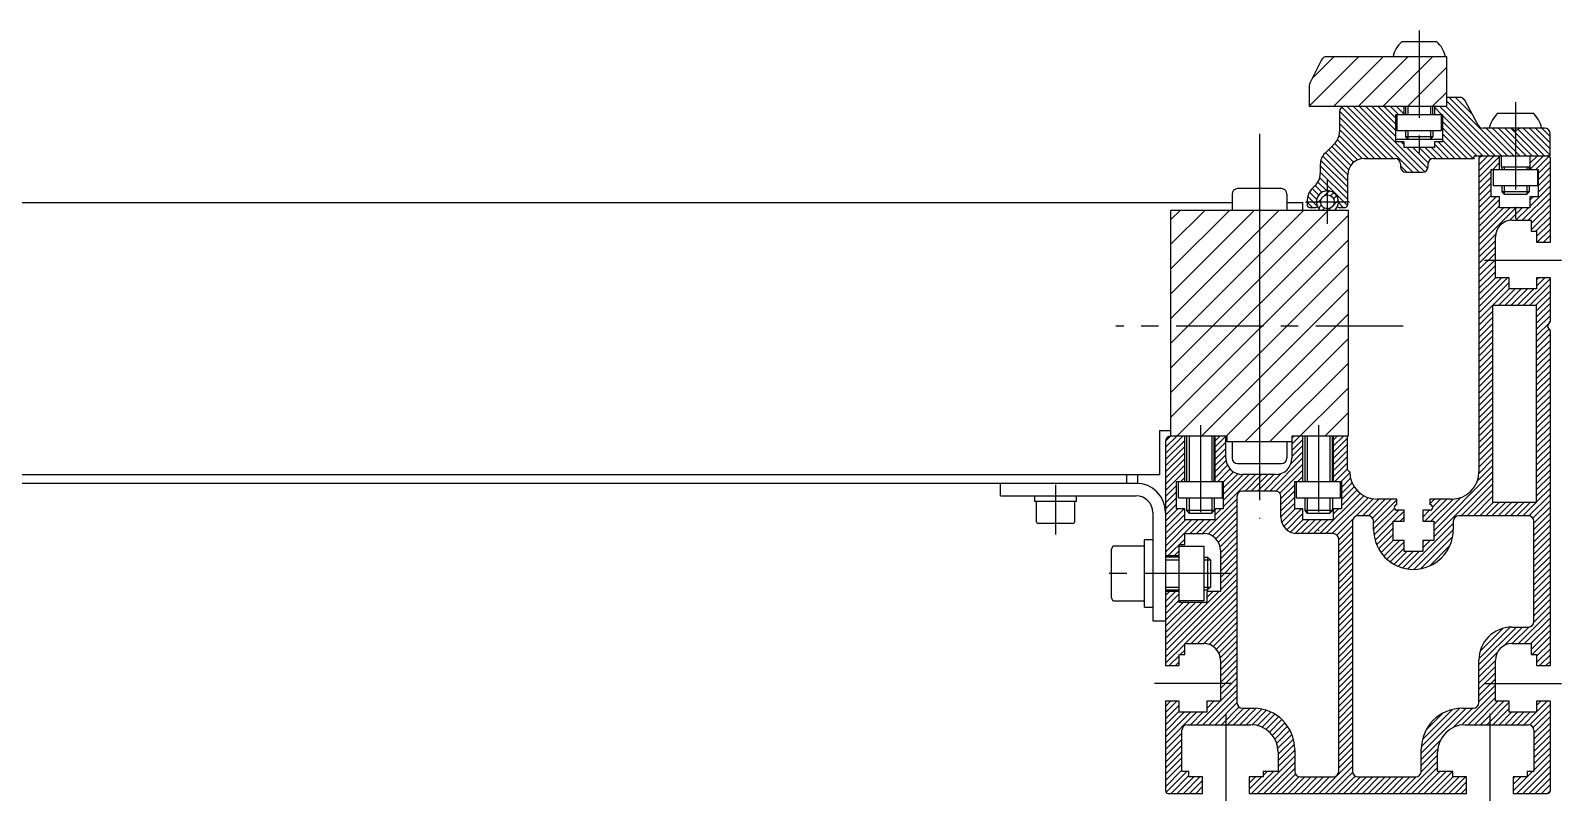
# Model space of a CAD drawing. Extents: x -10 to 3916, y -8 to 1101.
# Drawn here: x 3637.4 to 3915.8, y 66 to 206.8 of the extents above; entities that cross this region are included whole.
import ezdxf

# ---------------------------------------------------------------- set-up
doc = ezdxf.new("R2010")
doc.units = 0
doc.header["$LTSCALE"] = 0.5
doc.linetypes.add('CENTER', pattern=[50.8, 31.75, -6.35, 6.35, -6.35])
for name, color, linetype in [('MSM_CENTER', 1, 'CENTER'), ('MSM_CONTINUOUS', 7, 'CONTINUOUS'), ('MSM_NARROW', 5, 'CONTINUOUS')]:
    doc.layers.add(name, color=color, linetype=linetype)

msp = doc.modelspace()

# ---------------------------------------------------------------- linework, layer by layer
at = {"layer": 'MSM_CENTER'}
for p, q in [((3889.9, 206.75), (3889.9, 183.5)), ((3907.4, 193.75), (3907.4, 172.5)), ((3860.85, 188), (3860.85, 118)), ((3873.2, 171.6), (3873.2, 179.6)), ((3869.2, 175.6), (3877.2, 175.6)), ((3901.75, 165), (3915.75, 165)), ((3886.95, 153), (3834.75, 153)), ((3850.1, 135), (3850.1, 115.75)), ((3871.6, 135), (3871.6, 115.75)), ((3823.75, 124.1), (3823.75, 115.1)), ((3855.75, 108), (3831.95, 108)), ((3855.75, 88), (3841.75, 88)), ((3901.75, 88), (3915.75, 88)), ((3854.75, 82.5), (3854.75, 66)), ((3902.75, 82.5), (3902.75, 66))]:
    msp.add_line(p, q, dxfattribs=at)
at = {"layer": 'MSM_CONTINUOUS'}
for p, q in [((3886.78, 204.75), (3893.03, 204.75)), ((3872.12, 201.45), (3870.01, 197.21)), ((3894.9, 202), (3873.02, 202)), ((3894.9, 193), (3894.9, 202)), ((3869.9, 196.76), (3869.9, 193)), ((3869.9, 193), (3894.9, 193)), ((3887.15, 191.5), (3887.15, 193)), ((3887.4, 193), (3887.4, 191.5)), ((3892.4, 191.5), (3892.4, 193)), ((3892.65, 193), (3892.65, 191.5)), ((3897.3, 194.6), (3894.9, 194.6)), ((3900.62, 189.53), (3898.18, 194.07)), ((3875.4, 192), (3875.4, 188.34)), ((3885.65, 191.5), (3894.15, 191.5)), ((3885.65, 186.5), (3885.65, 191.5)), ((3885.9, 188.5), (3885.9, 191.5)), ((3893.9, 191.5), (3893.9, 188.5)), ((3894.15, 191.5), (3894.15, 186.5)), ((3904.28, 191.75), (3910.53, 191.75)), ((3885.65, 187), (3894.15, 187)), ((3893.9, 188.5), (3885.9, 188.5)), ((3887.4, 188.5), (3887.4, 187.43)), ((3892.4, 187.43), (3887.4, 187.43)), ((3887.4, 187.43), (3887.83, 187)), ((3891.97, 187), (3892.4, 187.43)), ((3892.4, 188.5), (3892.4, 187.43)), ((3912.7, 189), (3901.5, 189)), ((3907.4, 188.5), (3906.53, 189)), ((3908.27, 189), (3907.4, 188.5)), ((3913.7, 184), (3913.7, 188)), ((3874.52, 186.22), (3872.78, 184.48)), ((3887.15, 186.5), (3885.65, 186.5)), ((3887.15, 185.5), (3887.15, 186.5)), ((3892.65, 185.5), (3887.15, 185.5)), ((3892.65, 186.5), (3892.65, 185.5)), ((3894.15, 186.5), (3892.65, 186.5)), ((3899.9, 184), (3913.7, 184)), ((3899.9, 183.5), (3899.9, 184)), ((3904.5, 181.5), (3904.5, 184)), ((3904.8, 184), (3904.8, 182)), ((3910, 184), (3910, 181.5)), ((3871.9, 182.36), (3871.9, 180.74)), ((3879.9, 183.5), (3885.5, 183.5)), ((3886.5, 182.5), (3886.5, 182)), ((3887.5, 181), (3890.5, 181)), ((3891.5, 182), (3891.5, 182.5)), ((3892.5, 183.5), (3899.9, 183.5)), ((3900.75, 183.5), (3900.75, 126.51)), ((3903, 181.5), (3911.5, 181.5)), ((3903, 176.5), (3903, 181.5)), ((3903.4, 178.5), (3903.4, 181.5)), ((3904.8, 182), (3910, 182)), ((3904.9, 182), (3904.9, 181.5)), ((3909.9, 181.5), (3909.9, 182)), ((3911.4, 181.5), (3911.4, 178.5)), ((3911.5, 181.5), (3911.5, 176.5)), ((3913.75, 168.25), (3913.75, 183.5)), ((3876.9, 175.1), (3876.9, 180.5)), ((3911.4, 178.5), (3903.4, 178.5)), ((3904.9, 178.5), (3904.9, 177.43)), ((3909.9, 178.5), (3909.9, 177.43)), ((3381.65, 175.5), (3855.85, 175.5)), ((3855.85, 177), (3855.85, 174.08)), ((3864.85, 178), (3856.85, 178)), ((3865.85, 177), (3865.85, 174.08)), ((3865.85, 175.5), (3868.75, 175.5)), ((3868.75, 174.08), (3868.75, 175.5)), ((3869.5, 175.6), (3869.5, 175.1)), ((3904.5, 176.5), (3903, 176.5)), ((3904.5, 174.5), (3904.5, 176.5)), ((3909.9, 177.43), (3904.9, 177.43)), ((3904.9, 177.43), (3905.33, 177)), ((3905.33, 177), (3909.47, 177)), ((3909.47, 177), (3909.9, 177.43)), ((3910, 176.5), (3910, 174.5)), ((3911.5, 176.5), (3910, 176.5)), ((3844.75, 174.08), (3876.95, 174.08)), ((3844.75, 133), (3844.75, 174.08)), ((3860.85, 174.08), (3860.85, 131.92)), ((3870, 174.6), (3871.11, 174.6)), ((3875.29, 174.6), (3876.4, 174.6)), ((3876.95, 174.08), (3876.95, 133)), ((3910, 174.5), (3904.5, 174.5)), ((3906.75, 172.25), (3910.25, 172.25)), ((3910.25, 172.25), (3910.25, 170.25)), ((3910.25, 170.25), (3911.25, 170.25)), ((3911.25, 170.25), (3911.25, 168.25)), ((3903.75, 161.75), (3903.75, 169.25)), ((3911.25, 168.25), (3913.75, 168.25)), ((3906.25, 161.75), (3903.75, 161.75)), ((3906.25, 159.75), (3906.25, 161.75)), ((3913.75, 161.75), (3911.25, 161.75)), ((3911.25, 161.75), (3911.25, 159.75)), ((3913.75, 153.87), (3913.75, 161.75)), ((3911.25, 159.75), (3906.25, 159.75)), ((3911.25, 156.75), (3903.25, 156.75)), ((3903.25, 156.75), (3903.25, 121)), ((3911.25, 121), (3911.25, 156.75)), ((3913.25, 153), (3913.75, 153.87)), ((3913.75, 152.13), (3913.25, 153)), ((3913.75, 91.25), (3913.75, 152.13)), ((3842.75, 126), (3842.75, 134)), ((3842.75, 134), (3844.75, 134)), ((3843.75, 132), (3843.75, 91.25)), ((3854.95, 133), (3844.75, 133)), ((3847.25, 124.75), (3847.25, 133)), ((3847.6, 133), (3847.6, 124.75)), ((3852.6, 124.75), (3852.6, 133)), ((3852.75, 133), (3852.75, 124.75)), ((3854.75, 129), (3854.75, 133)), ((3854.95, 131.92), (3854.95, 133)), ((3866.75, 131.92), (3854.95, 131.92)), ((3855.85, 131.92), (3855.85, 129)), ((3865.85, 131.92), (3865.85, 129)), ((3866.75, 133), (3866.75, 129)), ((3876.95, 133), (3866.75, 133)), ((3868.75, 124.75), (3868.75, 133)), ((3869.1, 133), (3869.1, 124.75)), ((3874.1, 124.75), (3874.1, 133)), ((3874.25, 133), (3874.25, 124.75)), ((3876.85, 126.91), (3876.85, 133)), ((3394.75, 126), (3842.75, 126)), ((3836.75, 124.4), (3836.75, 126)), ((3838.75, 124.4), (3838.75, 126)), ((3856.85, 128), (3864.85, 128)), ((3863.75, 126), (3857.75, 126)), ((3838.75, 124.4), (3398.75, 124.4)), ((3813.75, 122.1), (3813.75, 124.4)), ((3845.75, 124.75), (3854.25, 124.75)), ((3845.75, 119.75), (3845.75, 124.75)), ((3846.1, 121.75), (3846.1, 124.75)), ((3854.1, 121.75), (3854.1, 124.75)), ((3854.25, 124.75), (3854.25, 119.75)), ((3863.75, 123), (3857.75, 123)), ((3867.25, 124.75), (3875.75, 124.75)), ((3867.25, 119.75), (3867.25, 124.75)), ((3867.6, 121.75), (3867.6, 124.75)), ((3875.6, 121.75), (3875.6, 124.75)), ((3875.75, 124.75), (3875.75, 119.75)), ((3813.75, 122.1), (3838.45, 122.1)), ((3819.95, 122.1), (3819.95, 121.1)), ((3827.55, 121.1), (3819.95, 121.1)), ((3820.25, 121.1), (3820.25, 117.5)), ((3827.25, 117.5), (3827.25, 121.1)), ((3827.55, 121.1), (3827.55, 122.1)), ((3847.25, 119.75), (3845.75, 119.75)), ((3846.1, 121.75), (3854.1, 121.75)), ((3847.25, 117.75), (3847.25, 119.75)), ((3847.6, 121.75), (3847.6, 119.43)), ((3852.6, 121.75), (3852.6, 119.43)), ((3852.75, 119.75), (3852.75, 117.75)), ((3854.25, 119.75), (3852.75, 119.75)), ((3856.75, 122), (3856.75, 84.5)), ((3864.75, 118.25), (3864.75, 122)), ((3868.75, 119.75), (3867.25, 119.75)), ((3867.6, 121.75), (3875.6, 121.75)), ((3868.75, 117.75), (3868.75, 119.75)), ((3869.1, 121.75), (3869.1, 119.43)), ((3874.1, 121.75), (3874.1, 119.43)), ((3874.25, 119.75), (3874.25, 117.75)), ((3875.75, 119.75), (3874.25, 119.75)), ((3885.85, 121.51), (3882.25, 121.51)), ((3885.85, 120.51), (3885.85, 121.51)), ((3891.85, 121.51), (3891.85, 120.51)), ((3895.75, 121.51), (3891.85, 121.51)), ((3903.25, 121), (3911.25, 121)), ((3826.85, 117.1), (3820.65, 117.1)), ((3841.45, 119.1), (3841.45, 99.4)), ((3852.75, 117.75), (3847.25, 117.75)), ((3852.6, 119.43), (3847.6, 119.43)), ((3847.6, 119.43), (3848.03, 119)), ((3848.03, 119), (3852.17, 119)), ((3852.17, 119), (3852.6, 119.43)), ((3874.25, 117.75), (3868.75, 117.75)), ((3874.1, 119.43), (3869.1, 119.43)), ((3869.1, 119.43), (3869.53, 119)), ((3869.53, 119), (3873.67, 119)), ((3873.67, 119), (3874.1, 119.43)), ((3877.75, 117.5), (3877.75, 72)), ((3880.6, 118.5), (3878.75, 118.5)), ((3881.6, 116), (3881.6, 117.5)), ((3885.15, 117.51), (3887.15, 117.51)), ((3885.15, 114.01), (3885.15, 117.51)), ((3887.15, 119.51), (3885.85, 119.51)), ((3887.15, 117.51), (3887.15, 119.51)), ((3890.55, 119.51), (3890.55, 117.51)), ((3891.85, 119.51), (3890.55, 119.51)), ((3890.55, 117.51), (3892.55, 117.51)), ((3892.55, 117.51), (3892.55, 114.01)), ((3896.1, 117.5), (3896.1, 116)), ((3909.75, 118.5), (3897.1, 118.5)), ((3910.75, 99.25), (3910.75, 117.5)), ((3847.25, 115.25), (3850.75, 115.25)), ((3847.25, 113.25), (3847.25, 115.25)), ((3874.25, 115.25), (3867.75, 115.25)), ((3875.25, 72), (3875.25, 114.25)), ((3833.95, 103.6), (3833.95, 112.4)), ((3839.95, 113), (3834.55, 113)), ((3839.95, 101.9), (3839.95, 114.1)), ((3841.45, 114.1), (3839.95, 114.1)), ((3846.25, 102.75), (3846.25, 113.25)), ((3846.25, 113.25), (3847.25, 113.25)), ((3846.25, 113), (3850.75, 113)), ((3850.75, 113), (3850.75, 103)), ((3853.75, 112.25), (3853.75, 104.75)), ((3887.15, 114.01), (3885.15, 114.01)), ((3887.15, 112.01), (3887.15, 114.01)), ((3890.55, 112.01), (3887.15, 112.01)), ((3890.55, 114.01), (3890.55, 112.01)), ((3892.55, 114.01), (3890.55, 114.01)), ((3843.75, 111.25), (3846.25, 111.25)), ((3846.25, 111), (3843.75, 111)), ((3850.75, 111), (3851.41, 111)), ((3851.95, 110.46), (3851.41, 111)), ((3851.41, 111), (3851.41, 105)), ((3851.95, 110.46), (3851.95, 105.54)), ((3843.75, 105), (3846.25, 105)), ((3846.25, 104.75), (3843.75, 104.75)), ((3850.75, 105), (3851.41, 105)), ((3851.25, 104.75), (3851.25, 102.75)), ((3853.75, 104.75), (3851.25, 104.75)), ((3851.41, 105), (3851.95, 105.54)), ((3834.55, 103), (3839.95, 103)), ((3839.95, 101.9), (3841.45, 101.9)), ((3850.75, 103), (3846.25, 103)), ((3851.25, 102.75), (3846.25, 102.75)), ((3841.45, 99.4), (3843.75, 99.4)), ((3906.75, 98.25), (3909.75, 98.25)), ((3847.25, 95.25), (3850.75, 95.25)), ((3847.25, 93.25), (3847.25, 95.25)), ((3906.75, 95.25), (3910.25, 95.25)), ((3910.25, 95.25), (3910.25, 93.25)), ((3846.25, 91.25), (3846.25, 93.25)), ((3846.25, 93.25), (3847.25, 93.25)), ((3853.75, 92.25), (3853.75, 84.75)), ((3900.75, 84.5), (3900.75, 92.25)), ((3903.75, 84.75), (3903.75, 92.25)), ((3910.25, 93.25), (3911.25, 93.25)), ((3911.25, 93.25), (3911.25, 91.25)), ((3843.75, 91.25), (3846.25, 91.25)), ((3911.25, 91.25), (3913.75, 91.25)), ((3843.75, 84.75), (3843.75, 68.5)), ((3846.25, 84.75), (3843.75, 84.75)), ((3846.25, 82.75), (3846.25, 84.75)), ((3851.25, 84.75), (3851.25, 82.75)), ((3853.75, 84.75), (3851.25, 84.75)), ((3906.25, 84.75), (3903.75, 84.75)), ((3906.25, 82.75), (3906.25, 84.75)), ((3911.25, 84.75), (3911.25, 82.75)), ((3913.75, 84.75), (3911.25, 84.75)), ((3913.75, 68.5), (3913.75, 84.75)), ((3851.25, 82.75), (3846.25, 82.75)), ((3857.75, 83.5), (3859.75, 83.5)), ((3897.75, 83.5), (3899.75, 83.5)), ((3911.25, 82.75), (3906.25, 82.75)), ((3846.75, 72), (3846.75, 79.5)), ((3847.75, 80.5), (3859.25, 80.5)), ((3898.25, 80.5), (3909.75, 80.5)), ((3910.75, 79.5), (3910.75, 72)), ((3864.25, 75.5), (3864.25, 72)), ((3867.25, 76), (3867.25, 72)), ((3890.25, 72), (3890.25, 76)), ((3893.25, 72), (3893.25, 75.5)), ((3848, 72), (3846.75, 72)), ((3848, 71), (3848, 72)), ((3850.5, 71), (3848, 71)), ((3850.5, 68), (3850.5, 71)), ((3859, 71), (3859, 68)), ((3861.5, 71), (3859, 71)), ((3861.5, 72), (3861.5, 71)), ((3864.25, 72), (3861.5, 72)), ((3868.25, 71), (3874.25, 71)), ((3878.75, 71), (3889.25, 71)), ((3896, 72), (3893.25, 72)), ((3896, 71), (3896, 72)), ((3898.5, 71), (3896, 71)), ((3898.5, 68), (3898.5, 71)), ((3907, 71), (3907, 68)), ((3909.5, 71), (3907, 71)), ((3909.5, 72), (3909.5, 71)), ((3910.75, 72), (3909.5, 72)), ((3844.25, 68), (3850.5, 68)), ((3859, 68), (3898.5, 68)), ((3907, 68), (3913.25, 68))]:
    msp.add_line(p, q, dxfattribs=at)
msp.add_circle((3873.2, 175.6), 1.25, dxfattribs=at)
for centre, radius, start, end in [((3889.81, 201.1), 4.75, 129.7731, 169.0684), ((3889.99, 201.1), 4.75, 10.9316, 50.2269), ((3873.02, 201), 1, 90, 153.4349), ((3870.9, 196.76), 1, 153.4349, 180), ((3876.4, 192), 1, 90, 180), ((3897.3, 193.6), 1, 28.1786, 90), ((3901.5, 190), 1, 208.1786, 270), ((3907.31, 188.1), 4.75, 129.7731, 169.0684), ((3907.49, 188.1), 4.75, 10.9316, 50.2269), ((3872.4, 188.34), 3, 315, 0), ((3912.7, 188), 1, 360, 90), ((3874.9, 182.36), 3, 135, 180), ((3901.25, 183.5), 0.5, 90, 180), ((3913.25, 183.5), 0.5, 360, 90), ((3879.9, 180.5), 3, 90, 180), ((3885.5, 182.5), 1, 360, 90), ((3887.5, 182), 1, 180, 270), ((3890.5, 182), 1, 270, 0), ((3892.5, 182.5), 1, 90, 180), ((3873.2, 175.6), 3.7, 129.9255, 180), ((3868.9, 180.74), 3, 309.9255, 360), ((3856.85, 177), 1, 90, 180), ((3864.85, 177), 1, 0, 90), ((3873.2, 175.6), 2, 310.5358, 229.4642), ((3870, 175.1), 0.5, 180, 270), ((3871.11, 174.9), 0.3, 270, 333.3458), ((3875.29, 174.9), 0.3, 206.6542, 270), ((3876.4, 175.1), 0.5, 270, 360), ((3906.75, 169.25), 3, 90, 180), ((3844.75, 132), 1, 90, 180), ((3857.75, 129), 3, 180, 270), ((3856.85, 129), 1, 180, 270), ((3863.75, 129), 3, 270, 0), ((3864.85, 129), 1, 270, 360), ((3877.73, 127.38), 1, 208.5701, 241.4299), ((3882.25, 126.51), 5, 180, 270), ((3895.75, 126.51), 5, 270, 360), ((3838.45, 119.1), 5.3, 0, 90), ((3857.75, 122), 1, 90, 180), ((3863.75, 122), 1, 360, 90), ((3838.45, 119.1), 3, 360, 90), ((3885.85, 120.01), 0.5, 90, 270), ((3891.85, 120.01), 0.5, 270, 90), ((3820.65, 117.5), 0.4, 180, 270), ((3826.85, 117.5), 0.4, 270, 0), ((3867.75, 118.25), 3, 180, 270), ((3878.75, 117.5), 1, 90, 180), ((3880.6, 117.5), 1, 360, 90), ((3897.1, 117.5), 1, 90, 180), ((3909.75, 117.5), 1, 360, 90), ((3850.75, 112.25), 3, 360, 90), ((3874.25, 114.25), 1, 360, 90), ((3888.85, 116), 7.25, 180, 0), ((3834.55, 112.4), 0.6, 90, 180), ((3834.55, 103.6), 0.6, 180, 270), ((3906.75, 92.25), 6, 90, 180), ((3909.75, 99.25), 1, 270, 0), ((3850.75, 92.25), 3, 360, 90), ((3906.75, 92.25), 3, 90, 180), ((3857.75, 84.5), 1, 180, 270), ((3899.75, 84.5), 1, 270, 0), ((3859.75, 76), 7.5, 0, 90), ((3897.75, 76), 7.5, 90, 180), ((3847.75, 79.5), 1, 90, 180), ((3859.25, 75.5), 5, 0, 90), ((3898.25, 75.5), 5, 90, 180), ((3909.75, 79.5), 1, 360, 90), ((3868.25, 72), 1, 180, 270), ((3874.25, 72), 1, 270, 0), ((3878.75, 72), 1, 180, 270), ((3889.25, 72), 1, 270, 0), ((3844.25, 68.5), 0.5, 180, 270), ((3913.25, 68.5), 0.5, 270, 0)]:
    msp.add_arc(centre, radius, start, end, dxfattribs=at)
at = {"layer": 'MSM_NARROW'}
for p, q in [((3869.9, 193.03), (3878.87, 202)), ((3870.42, 198.04), (3874.38, 202)), ((3874.36, 193), (3883.36, 202)), ((3878.85, 193), (3887.85, 202)), ((3883.34, 193), (3892.34, 202)), ((3887.83, 193), (3894.9, 200.07)), ((3892.32, 193), (3894.9, 195.58)), ((3884.01, 183.5), (3875.41, 192.1)), ((3885.13, 183.5), (3875.82, 192.81)), ((3888.75, 181), (3876.75, 193)), ((3889.88, 181), (3877.88, 193)), ((3890.91, 181.09), (3879, 193)), ((3885.65, 187.47), (3880.12, 193)), ((3885.65, 188.59), (3881.24, 193)), ((3885.65, 189.72), (3882.37, 193)), ((3885.65, 190.84), (3883.49, 193)), ((3886.11, 191.5), (3884.61, 193)), ((3887.15, 191.58), (3885.73, 193)), ((3887.15, 192.71), (3886.86, 193)), ((3887.83, 193), (3887.83, 191.5)), ((3891.97, 193), (3891.97, 191.5)), ((3893.97, 191.5), (3892.65, 192.82)), ((3902.59, 184), (3893.59, 193)), ((3903.71, 184), (3894.71, 193)), ((3904.84, 184), (3894.9, 193.94)), ((3905.96, 184), (3895.36, 194.6)), ((3899.54, 191.55), (3896.48, 194.6)), ((3898.24, 193.96), (3897.68, 194.52)), ((3882.89, 183.5), (3875.4, 190.99)), ((3881.76, 183.5), (3875.4, 189.86)), ((3892.85, 191.5), (3892.65, 191.7)), ((3901.47, 184), (3894.15, 191.32)), ((3900.35, 184), (3894.15, 190.2)), ((3878.66, 183.23), (3875.02, 186.88)), ((3879.54, 183.48), (3875.33, 187.69)), ((3880.64, 183.5), (3875.4, 188.74)), ((3887.83, 188.5), (3887.83, 187)), ((3891.97, 188.5), (3891.97, 187)), ((3899.72, 183.5), (3894.15, 189.07)), ((3898.6, 183.5), (3894.15, 187.95)), ((3897.48, 183.5), (3894.15, 186.83)), ((3907.08, 184), (3902.08, 189)), ((3908.2, 184), (3903.2, 189)), ((3909.33, 184), (3904.33, 189)), ((3910.45, 184), (3905.45, 189)), ((3911.57, 184), (3906.62, 188.95)), ((3912.69, 184), (3907.9, 188.79)), ((3913.7, 184.12), (3908.82, 189)), ((3913.7, 185.24), (3909.94, 189)), ((3913.7, 186.36), (3911.06, 189)), ((3913.7, 187.49), (3912.19, 189)), ((3876.9, 179.38), (3872.35, 183.93)), ((3876.9, 180.51), (3872.85, 184.55)), ((3877.06, 181.47), (3873.41, 185.11)), ((3877.44, 182.21), (3873.98, 185.68)), ((3877.97, 182.8), (3874.54, 186.24)), ((3887.15, 185.97), (3886.62, 186.5)), ((3891.44, 181.68), (3887.62, 185.5)), ((3891.53, 182.72), (3888.74, 185.5)), ((3892, 183.37), (3889.87, 185.5)), ((3892.99, 183.5), (3890.99, 185.5)), ((3894.11, 183.5), (3892.11, 185.5)), ((3895.23, 183.5), (3892.65, 186.08)), ((3896.36, 183.5), (3893.36, 186.5)), ((3900.75, 183.47), (3901.28, 184)), ((3900.75, 182.35), (3902.4, 184)), ((3900.75, 181.23), (3903.52, 184)), ((3900.75, 180.1), (3904.5, 183.85)), ((3910, 181.5), (3912.5, 184)), ((3910, 182.62), (3911.38, 184)), ((3910, 183.74), (3910.26, 184)), ((3911.13, 181.5), (3913.54, 183.91)), ((3876.9, 177.14), (3871.9, 182.14)), ((3876.9, 176.02), (3871.9, 181.02)), ((3876.9, 178.26), (3872.01, 183.15)), ((3887.63, 181), (3886.5, 182.13)), ((3899.85, 183.5), (3899.9, 183.55)), ((3900.75, 178.98), (3903, 181.23)), ((3903.27, 181.5), (3904.5, 182.73)), ((3904.39, 181.5), (3904.5, 181.61)), ((3905.33, 182), (3905.33, 181.5)), ((3909.47, 182), (3909.47, 181.5)), ((3911.5, 180.75), (3913.75, 183)), ((3911.5, 179.63), (3913.75, 181.88)), ((3872.21, 177.34), (3870.98, 178.57)), ((3873.08, 177.59), (3871.47, 179.2)), ((3876.87, 174.93), (3871.8, 179.99)), ((3900.75, 177.86), (3903, 180.11)), ((3900.75, 176.74), (3903, 178.99)), ((3905.33, 178.5), (3905.33, 177)), ((3909.47, 178.5), (3909.47, 177)), ((3910, 174.76), (3913.75, 178.51)), ((3911.5, 178.51), (3913.75, 180.76)), ((3911.5, 177.38), (3913.75, 179.63)), ((3870.46, 174.6), (3869.5, 175.56)), ((3871.36, 174.82), (3869.63, 176.55)), ((3871.25, 176.05), (3869.95, 177.36)), ((3871.61, 176.81), (3870.4, 178.02)), ((3871.23, 175.28), (3872.06, 176.11)), ((3871.53, 176.7), (3872.09, 177.27)), ((3872.69, 176.74), (3873.52, 177.57)), ((3873.78, 176.71), (3874.33, 177.25)), ((3874.26, 174.95), (3875.18, 175.86)), ((3874.33, 176.13), (3874.88, 176.68)), ((3876.07, 174.6), (3875.2, 175.48)), ((3900.75, 175.61), (3903, 177.86)), ((3900.75, 174.49), (3903, 176.74)), ((3900.75, 173.37), (3903.88, 176.5)), ((3900.75, 172.25), (3904.5, 176)), ((3908.61, 172.25), (3913.75, 177.39)), ((3909.73, 172.25), (3913.75, 176.27)), ((3910, 175.88), (3910.62, 176.5)), ((3844.75, 145.43), (3873.85, 174.54)), ((3844.75, 172.37), (3846.46, 174.08)), ((3844.75, 167.88), (3850.95, 174.08)), ((3844.75, 163.39), (3855.44, 174.08)), ((3844.75, 158.9), (3859.93, 174.08)), ((3844.75, 154.41), (3864.42, 174.08)), ((3844.75, 149.92), (3868.91, 174.08)), ((3844.75, 140.94), (3876.95, 173.14)), ((3871.55, 174.47), (3872.09, 175.02)), ((3872.28, 174.08), (3872.67, 174.47)), ((3900.75, 171.12), (3904.5, 174.87)), ((3900.75, 170), (3905.25, 174.5)), ((3900.75, 168.88), (3906.37, 174.5)), ((3900.75, 167.76), (3907.49, 174.5)), ((3906.34, 172.22), (3908.62, 174.5)), ((3907.49, 172.25), (3909.74, 174.5)), ((3910.25, 171.64), (3913.75, 175.14)), ((3910.25, 170.52), (3913.75, 174.02)), ((3911.1, 170.25), (3913.75, 172.9)), ((3911.25, 169.28), (3913.75, 171.78)), ((3911.35, 168.25), (3913.75, 170.65)), ((3844.75, 136.45), (3876.95, 168.65)), ((3900.75, 166.63), (3903.78, 169.66)), ((3900.75, 165.51), (3903.75, 168.51)), ((3900.75, 164.39), (3903.75, 167.39)), ((3912.47, 168.25), (3913.75, 169.53)), ((3913.59, 168.25), (3913.75, 168.41)), ((3900.75, 163.27), (3903.75, 166.27)), ((3900.75, 162.14), (3903.75, 165.14)), ((3845.79, 133), (3876.95, 164.16)), ((3900.75, 161.02), (3903.75, 164.02)), ((3900.75, 159.9), (3903.75, 162.9)), ((3900.75, 158.78), (3903.75, 161.78)), ((3900.75, 157.65), (3904.85, 161.75)), ((3900.75, 156.53), (3905.97, 161.75)), ((3908.83, 156.75), (3913.75, 161.67)), ((3911.25, 161.42), (3911.58, 161.75)), ((3911.25, 160.29), (3912.71, 161.75)), ((3850.28, 133), (3876.95, 159.67)), ((3900.75, 155.41), (3906.25, 160.91)), ((3900.75, 154.29), (3906.25, 159.79)), ((3904.34, 156.75), (3907.34, 159.75)), ((3905.46, 156.75), (3908.46, 159.75)), ((3906.58, 156.75), (3909.58, 159.75)), ((3907.71, 156.75), (3910.71, 159.75)), ((3909.95, 156.75), (3913.75, 160.55)), ((3911.07, 156.75), (3913.75, 159.43)), ((3911.25, 155.8), (3913.75, 158.3)), ((3911.25, 154.68), (3913.75, 157.18)), ((3911.25, 153.56), (3913.75, 156.06)), ((3854.77, 133), (3876.95, 155.18)), ((3900.75, 153.16), (3903.25, 155.66)), ((3900.75, 152.04), (3903.25, 154.54)), ((3900.75, 150.92), (3903.25, 153.42)), ((3911.25, 152.44), (3913.75, 154.94)), ((3911.25, 151.31), (3913.68, 153.74)), ((3858.18, 131.92), (3876.95, 150.69)), ((3900.75, 149.79), (3903.25, 152.29)), ((3900.75, 148.67), (3903.25, 151.17)), ((3911.25, 150.19), (3913.55, 152.49)), ((3911.25, 149.07), (3913.75, 151.57)), ((3911.25, 147.95), (3913.75, 150.45)), ((3900.75, 147.55), (3903.25, 150.05)), ((3900.75, 146.43), (3903.25, 148.93)), ((3900.75, 145.3), (3903.25, 147.8)), ((3911.25, 146.82), (3913.75, 149.32)), ((3911.25, 145.7), (3913.75, 148.2)), ((3862.67, 131.92), (3876.95, 146.2)), ((3900.75, 144.18), (3903.25, 146.68)), ((3900.75, 143.06), (3903.25, 145.56)), ((3911.25, 144.58), (3913.75, 147.08)), ((3911.25, 143.46), (3913.75, 145.96)), ((3911.25, 142.33), (3913.75, 144.83)), ((3900.75, 141.94), (3903.25, 144.44)), ((3900.75, 140.81), (3903.25, 143.31)), ((3900.75, 139.69), (3903.25, 142.19)), ((3911.25, 141.21), (3913.75, 143.71)), ((3911.25, 140.09), (3913.75, 142.59)), ((3866.75, 131.51), (3876.95, 141.71)), ((3900.75, 138.57), (3903.25, 141.07)), ((3900.75, 137.45), (3903.25, 139.95)), ((3911.25, 138.97), (3913.75, 141.47)), ((3911.25, 137.84), (3913.75, 140.34)), ((3911.25, 136.72), (3913.75, 139.22)), ((3872.73, 133), (3876.95, 137.22)), ((3900.75, 136.32), (3903.25, 138.82)), ((3900.75, 135.2), (3903.25, 137.7)), ((3900.75, 134.08), (3903.25, 136.58)), ((3911.25, 135.6), (3913.75, 138.1)), ((3911.25, 134.48), (3913.75, 136.98)), ((3900.75, 132.96), (3903.25, 135.46)), ((3900.75, 131.83), (3903.25, 134.33)), ((3911.25, 133.35), (3913.75, 135.85)), ((3911.25, 132.23), (3913.75, 134.73)), ((3843.75, 130.96), (3845.79, 133)), ((3843.75, 129.84), (3846.91, 133)), ((3843.75, 128.72), (3847.25, 132.22)), ((3843.75, 127.59), (3847.25, 131.09)), ((3843.76, 132.1), (3844.65, 132.99)), ((3848.03, 133), (3848.03, 124.75)), ((3852.17, 133), (3852.17, 124.75)), ((3852.75, 132.1), (3853.65, 133)), ((3852.75, 130.98), (3854.75, 132.98)), ((3852.75, 129.86), (3854.75, 131.86)), ((3866.75, 132.63), (3867.12, 133)), ((3866.75, 130.39), (3868.75, 132.39)), ((3866.75, 129.27), (3868.75, 131.27)), ((3869.53, 133), (3869.53, 124.75)), ((3873.67, 133), (3873.67, 124.75)), ((3874.25, 131.15), (3876.1, 133)), ((3874.25, 132.28), (3874.97, 133)), ((3874.25, 130.03), (3876.85, 132.63)), ((3874.25, 128.91), (3876.85, 131.51)), ((3900.75, 130.71), (3903.25, 133.21)), ((3900.75, 129.59), (3903.25, 132.09)), ((3900.75, 128.47), (3903.25, 130.97)), ((3911.25, 131.11), (3913.75, 133.61)), ((3911.25, 129.99), (3913.75, 132.49)), ((3911.25, 128.86), (3913.75, 131.36)), ((3843.75, 126.47), (3847.25, 129.97)), ((3843.75, 125.35), (3847.25, 128.85)), ((3852.75, 128.74), (3854.75, 130.74)), ((3852.75, 127.61), (3854.75, 129.61)), ((3852.75, 126.49), (3854.79, 128.53)), ((3862.73, 123), (3868.75, 129.02)), ((3866.55, 127.94), (3868.75, 130.14)), ((3874.25, 127.79), (3876.85, 130.39)), ((3874.25, 126.66), (3876.85, 129.26)), ((3874.25, 125.54), (3876.85, 128.14)), ((3900.73, 126.2), (3903.25, 128.72)), ((3900.75, 127.34), (3903.25, 129.84)), ((3911.25, 127.74), (3913.75, 130.24)), ((3911.25, 126.62), (3913.75, 129.12)), ((3843.75, 124.23), (3847.25, 127.73)), ((3843.75, 123.1), (3847.25, 126.6)), ((3846.52, 124.75), (3847.25, 125.48)), ((3852.75, 125.37), (3855.06, 127.68)), ((3853.25, 124.75), (3855.51, 127.01)), ((3854.25, 124.62), (3856.11, 126.49)), ((3854.25, 123.5), (3856.88, 126.13)), ((3854.25, 121.26), (3858.99, 126)), ((3854.25, 122.38), (3857.87, 126)), ((3854.25, 120.13), (3860.12, 126)), ((3858.24, 123), (3861.24, 126)), ((3859.36, 123), (3862.36, 126)), ((3860.48, 123), (3863.48, 126)), ((3861.61, 123), (3864.81, 126.2)), ((3863.85, 123), (3868.75, 127.9)), ((3864.56, 122.59), (3868.75, 126.78)), ((3867.85, 124.75), (3868.75, 125.65)), ((3874.58, 124.75), (3876.85, 127.02)), ((3875.71, 124.75), (3877.26, 126.31)), ((3875.75, 123.67), (3877.4, 125.32)), ((3892.55, 115.78), (3903.25, 126.48)), ((3892.55, 114.65), (3903.25, 125.35)), ((3900.44, 124.79), (3903.25, 127.6)), ((3911.25, 125.5), (3913.75, 128)), ((3911.25, 124.37), (3913.75, 126.87)), ((3911.25, 123.25), (3913.75, 125.75)), ((3843.75, 121.98), (3845.75, 123.98)), ((3843.75, 120.86), (3845.75, 122.86)), ((3864.75, 121.65), (3867.25, 124.15)), ((3864.75, 120.53), (3867.25, 123.03)), ((3871.82, 115.25), (3879.15, 122.58)), ((3875.75, 122.55), (3877.68, 124.48)), ((3875.75, 121.43), (3878.08, 123.76)), ((3875.75, 120.3), (3878.57, 123.13)), ((3897.52, 118.5), (3903.25, 124.23)), ((3898.64, 118.5), (3903.25, 123.11)), ((3911.25, 122.13), (3913.75, 124.63)), ((3911.25, 121.01), (3913.75, 123.51)), ((3843.75, 119.74), (3845.75, 121.74)), ((3843.75, 118.61), (3845.75, 120.61)), ((3843.75, 117.49), (3846.01, 119.75)), ((3843.75, 116.37), (3847.13, 119.75)), ((3848.03, 121.75), (3848.03, 119)), ((3850.49, 115.25), (3856.75, 121.51)), ((3851.51, 115.15), (3856.75, 120.39)), ((3852.17, 121.75), (3852.17, 119)), ((3852.75, 118.63), (3853.87, 119.75)), ((3864.75, 119.41), (3867.25, 121.91)), ((3864.75, 118.29), (3867.25, 120.79)), ((3864.9, 117.31), (3867.34, 119.75)), ((3865.27, 116.56), (3868.46, 119.75)), ((3869.53, 121.75), (3869.53, 119)), ((3872.94, 115.25), (3879.83, 122.14)), ((3873.67, 121.75), (3873.67, 119)), ((3874.06, 115.25), (3880.6, 121.79)), ((3874.25, 119.72), (3874.28, 119.75)), ((3874.25, 118.8), (3875.2, 119.75)), ((3878.34, 118.4), (3881.5, 121.57)), ((3879.56, 118.5), (3882.56, 121.51)), ((3880.67, 118.49), (3883.69, 121.51)), ((3881.4, 118.09), (3884.81, 121.51)), ((3881.6, 117.17), (3885.85, 121.42)), ((3881.6, 116.05), (3885.39, 119.84)), ((3890.91, 117.51), (3894.91, 121.51)), ((3891.85, 120.69), (3892.67, 121.51)), ((3892.03, 117.51), (3896.05, 121.52)), ((3892.34, 120.06), (3893.79, 121.51)), ((3892.55, 116.9), (3897.46, 121.81)), ((3899.76, 118.5), (3903.25, 121.99)), ((3900.89, 118.5), (3903.39, 121)), ((3902.01, 118.5), (3904.51, 121)), ((3903.13, 118.5), (3905.63, 121)), ((3904.25, 118.5), (3906.75, 121)), ((3905.38, 118.5), (3907.88, 121)), ((3906.5, 118.5), (3909, 121)), ((3907.62, 118.5), (3910.12, 121)), ((3908.74, 118.5), (3911.24, 121)), ((3909.85, 118.49), (3913.75, 122.38)), ((3910.56, 118.07), (3913.75, 121.26)), ((3910.75, 117.14), (3913.75, 120.14)), ((3843.75, 115.25), (3847.25, 118.75)), ((3843.75, 114.12), (3847.38, 117.75)), ((3843.75, 113), (3848.5, 117.75)), ((3843.75, 111.88), (3849.62, 117.75)), ((3848.24, 115.25), (3850.74, 117.75)), ((3849.37, 115.25), (3851.87, 117.75)), ((3852.3, 114.82), (3856.75, 119.27)), ((3852.92, 114.32), (3856.75, 118.14)), ((3853.4, 113.67), (3856.75, 117.02)), ((3865.8, 115.97), (3868.75, 118.92)), ((3866.48, 115.53), (3868.75, 117.79)), ((3867.35, 115.28), (3869.83, 117.75)), ((3868.45, 115.25), (3870.95, 117.75)), ((3869.57, 115.25), (3872.07, 117.75)), ((3870.7, 115.25), (3873.2, 117.75)), ((3874.92, 114.99), (3877.85, 117.91)), ((3881.68, 115.01), (3886.18, 119.51)), ((3881.87, 114.07), (3885.15, 117.36)), ((3885.3, 117.51), (3887.15, 119.36)), ((3886.42, 117.51), (3887.15, 118.23)), ((3887.85, 108.83), (3896.1, 117.08)), ((3890.55, 119.39), (3890.67, 119.51)), ((3890.55, 118.27), (3891.79, 119.51)), ((3910.75, 116.02), (3913.75, 119.02)), ((3910.75, 114.89), (3913.75, 117.89)), ((3844.24, 111.25), (3847.25, 114.26)), ((3853.69, 112.84), (3856.75, 115.9)), ((3853.75, 111.78), (3856.75, 114.78)), ((3875.25, 114.19), (3877.75, 116.69)), ((3875.25, 113.07), (3877.75, 115.57)), ((3875.25, 111.95), (3877.75, 114.45)), ((3882.15, 113.23), (3885.15, 116.23)), ((3882.52, 112.48), (3885.15, 115.11)), ((3888.89, 108.75), (3896.1, 115.96)), ((3890.13, 108.87), (3895.98, 114.72)), ((3910.75, 113.77), (3913.75, 116.77)), ((3910.75, 112.65), (3913.75, 115.65)), ((3910.75, 111.53), (3913.75, 114.53)), ((3845.37, 111.25), (3846.25, 112.13)), ((3853.75, 110.65), (3856.75, 113.65)), ((3853.75, 109.53), (3856.75, 112.53)), ((3853.75, 108.41), (3856.75, 111.41)), ((3875.25, 110.82), (3877.75, 113.32)), ((3875.25, 109.7), (3877.75, 112.2)), ((3882.95, 111.79), (3885.17, 114.01)), ((3883.45, 111.17), (3886.29, 114.01)), ((3884.01, 110.61), (3887.15, 113.74)), ((3884.64, 110.11), (3887.15, 112.62)), ((3885.32, 109.67), (3887.66, 112.01)), ((3886.08, 109.3), (3888.78, 112.01)), ((3886.92, 109.02), (3889.9, 112.01)), ((3890.55, 113.78), (3890.78, 114.01)), ((3890.55, 112.65), (3891.9, 114.01)), ((3891.74, 109.36), (3895.49, 113.11)), ((3910.75, 110.4), (3913.75, 113.4)), ((3910.75, 109.28), (3913.75, 112.28)), ((3843.75, 110.46), (3846.25, 110.46)), ((3850.75, 110.46), (3851.95, 110.46)), ((3853.75, 107.29), (3856.75, 110.29)), ((3853.75, 106.16), (3856.75, 109.16)), ((3875.25, 108.58), (3877.75, 111.08)), ((3875.25, 107.46), (3877.75, 109.96)), ((3875.25, 106.33), (3877.75, 108.83)), ((3910.75, 108.16), (3913.75, 111.16)), ((3910.75, 107.04), (3913.75, 110.04)), ((3910.75, 105.91), (3913.75, 108.91)), ((3843.75, 93.92), (3856.75, 106.92)), ((3843.75, 92.79), (3856.75, 105.79)), ((3853.75, 105.04), (3856.75, 108.04)), ((3875.25, 105.21), (3877.75, 107.71)), ((3875.25, 104.09), (3877.75, 106.59)), ((3910.75, 104.79), (3913.75, 107.79)), ((3910.75, 103.67), (3913.75, 106.67)), ((3843.75, 105.54), (3846.25, 105.54)), ((3843.75, 104.02), (3844.48, 104.75)), ((3843.75, 102.9), (3845.6, 104.75)), ((3843.75, 95.04), (3853.46, 104.75)), ((3843.75, 101.78), (3846.25, 104.28)), ((3843.75, 100.65), (3846.25, 103.15)), ((3847.33, 95.25), (3856.75, 104.67)), ((3848.45, 95.25), (3856.75, 103.55)), ((3850.75, 105.54), (3851.95, 105.54)), ((3851.25, 103.66), (3852.34, 104.75)), ((3875.25, 102.97), (3877.75, 105.47)), ((3875.25, 101.84), (3877.75, 104.34)), ((3875.25, 100.72), (3877.75, 103.22)), ((3910.75, 102.55), (3913.75, 105.55)), ((3910.75, 101.42), (3913.75, 104.42)), ((3910.75, 100.3), (3913.75, 103.3)), ((3843.75, 99.53), (3846.97, 102.75)), ((3843.75, 98.41), (3848.09, 102.75)), ((3843.75, 97.29), (3849.21, 102.75)), ((3843.75, 96.16), (3850.34, 102.75)), ((3849.57, 95.25), (3856.75, 102.43)), ((3850.7, 95.25), (3856.75, 101.3)), ((3875.25, 99.6), (3877.75, 102.1)), ((3875.25, 98.48), (3877.75, 100.98)), ((3907.94, 95.25), (3913.75, 101.06)), ((3910.74, 99.17), (3913.75, 102.18)), ((3851.67, 95.1), (3856.75, 100.18)), ((3852.42, 94.73), (3856.75, 99.06)), ((3853.02, 94.21), (3856.75, 97.94)), ((3875.25, 97.35), (3877.75, 99.85)), ((3875.25, 96.23), (3877.75, 98.73)), ((3875.25, 95.11), (3877.75, 97.61)), ((3900.75, 91.42), (3907.58, 98.25)), ((3900.77, 92.56), (3906.44, 98.23)), ((3900.98, 93.9), (3905.1, 98.02)), ((3905.34, 94.89), (3908.7, 98.25)), ((3906.82, 95.25), (3909.83, 98.26)), ((3909.07, 95.25), (3913.75, 99.93)), ((3910.19, 95.25), (3913.75, 98.81)), ((3910.25, 94.19), (3913.75, 97.69)), ((3843.75, 91.67), (3847.25, 95.17)), ((3853.46, 93.53), (3856.75, 96.81)), ((3853.72, 92.66), (3856.75, 95.69)), ((3875.25, 93.99), (3877.75, 96.49)), ((3875.25, 92.86), (3877.75, 95.36)), ((3910.43, 93.25), (3913.75, 96.57)), ((3911.25, 92.94), (3913.75, 95.44)), ((3844.45, 91.25), (3846.25, 93.05)), ((3845.57, 91.25), (3846.25, 91.93)), ((3846.45, 93.25), (3847.25, 94.05)), ((3853.75, 91.57), (3856.75, 94.57)), ((3853.75, 90.45), (3856.75, 93.45)), ((3853.75, 89.32), (3856.75, 92.32)), ((3875.25, 91.74), (3877.75, 94.24)), ((3875.25, 90.62), (3877.75, 93.12)), ((3875.25, 89.5), (3877.75, 92)), ((3900.75, 90.3), (3904.11, 93.66)), ((3900.75, 89.18), (3903.75, 92.18)), ((3911.25, 91.82), (3913.75, 94.32)), ((3911.8, 91.25), (3913.75, 93.2)), ((3912.92, 91.25), (3913.75, 92.08)), ((3853.75, 88.2), (3856.75, 91.2)), ((3853.75, 87.08), (3856.75, 90.08)), ((3875.25, 88.37), (3877.75, 90.87)), ((3875.25, 87.25), (3877.75, 89.75)), ((3900.75, 88.06), (3903.75, 91.06)), ((3900.75, 86.93), (3903.75, 89.93)), ((3913.66, 91.25), (3913.75, 91.34)), ((3850.54, 80.5), (3856.75, 86.71)), ((3853.75, 85.96), (3856.75, 88.96)), ((3853.75, 84.83), (3856.75, 87.83)), ((3875.25, 86.13), (3877.75, 88.63)), ((3875.25, 85.01), (3877.75, 87.51)), ((3875.25, 83.88), (3877.75, 86.38)), ((3897.65, 80.46), (3903.75, 86.57)), ((3900.75, 85.81), (3903.75, 88.81)), ((3900.75, 84.69), (3903.75, 87.69)), ((3843.75, 83.81), (3844.69, 84.75)), ((3843.75, 82.69), (3845.81, 84.75)), ((3843.75, 81.57), (3846.25, 84.07)), ((3849.42, 80.5), (3853.67, 84.75)), ((3851.25, 84.58), (3851.42, 84.75)), ((3851.25, 83.46), (3852.54, 84.75)), ((3851.66, 80.5), (3856.75, 85.59)), ((3852.78, 80.5), (3856.75, 84.47)), ((3853.91, 80.5), (3857.13, 83.72)), ((3875.25, 82.76), (3877.75, 85.26)), ((3875.25, 81.64), (3877.75, 84.14)), ((3898.81, 80.5), (3903.75, 85.44)), ((3899.93, 80.5), (3904.18, 84.75)), ((3901.05, 80.5), (3905.3, 84.75)), ((3902.17, 80.5), (3906.25, 84.58)), ((3910, 80.47), (3913.75, 84.22)), ((3911.25, 84.59), (3911.41, 84.75)), ((3911.25, 83.96), (3912.04, 84.75)), ((3911.25, 82.84), (3913.16, 84.75)), ((3843.75, 80.45), (3846.25, 82.95)), ((3843.75, 79.32), (3847.18, 82.75)), ((3843.75, 78.2), (3848.3, 82.75)), ((3843.75, 77.08), (3849.42, 82.75)), ((3848.29, 80.5), (3850.54, 82.75)), ((3855.03, 80.5), (3858.03, 83.5)), ((3856.15, 80.5), (3859.15, 83.5)), ((3857.27, 80.5), (3860.26, 83.48)), ((3858.4, 80.5), (3861.25, 83.35)), ((3859.5, 80.49), (3862.13, 83.11)), ((3860.48, 80.34), (3862.93, 82.79)), ((3861.31, 80.05), (3863.66, 82.4)), ((3862.03, 79.65), (3864.33, 81.94)), ((3862.66, 79.15), (3864.93, 81.42)), ((3863.2, 78.57), (3865.48, 80.84)), ((3875.25, 80.52), (3877.75, 83.02)), ((3875.25, 79.39), (3877.75, 81.89)), ((3875.25, 78.27), (3877.75, 80.77)), ((3890.25, 75.31), (3898.44, 83.5)), ((3890.27, 76.45), (3897.3, 83.48)), ((3890.47, 77.78), (3895.97, 83.28)), ((3891.19, 79.62), (3894.13, 82.56)), ((3896.05, 79.99), (3899.56, 83.5)), ((3903.3, 80.5), (3906.25, 83.45)), ((3904.42, 80.5), (3906.67, 82.75)), ((3905.54, 80.5), (3907.79, 82.75)), ((3906.66, 80.5), (3908.91, 82.75)), ((3907.79, 80.5), (3910.04, 82.75)), ((3908.91, 80.5), (3911.16, 82.75)), ((3910.63, 79.97), (3913.75, 83.1)), ((3910.75, 78.97), (3913.75, 81.97)), ((3910.75, 77.85), (3913.75, 80.85)), ((3843.75, 75.96), (3846.75, 78.96)), ((3863.64, 77.88), (3865.96, 80.21)), ((3863.98, 77.11), (3866.38, 79.5)), ((3864.2, 76.2), (3866.73, 78.73)), ((3875.25, 77.15), (3877.75, 79.65)), ((3875.25, 76.03), (3877.75, 78.53)), ((3910.75, 76.73), (3913.75, 79.73)), ((3910.75, 75.61), (3913.75, 78.61)), ((3843.75, 74.83), (3846.75, 77.83)), ((3843.75, 73.71), (3846.75, 76.71)), ((3843.75, 72.59), (3846.75, 75.59)), ((3864.25, 75.13), (3867.01, 77.89)), ((3864.25, 74.01), (3867.19, 76.95)), ((3864.25, 72.88), (3867.25, 75.88)), ((3875.25, 74.9), (3877.75, 77.4)), ((3875.25, 73.78), (3877.75, 76.28)), ((3890.25, 74.19), (3893.76, 77.7)), ((3890.25, 73.07), (3893.29, 76.1)), ((3910.75, 74.48), (3913.75, 77.48)), ((3910.75, 73.36), (3913.75, 76.36)), ((3910.75, 72.24), (3913.75, 75.24)), ((3843.75, 71.47), (3846.75, 74.47)), ((3843.75, 70.34), (3846.75, 73.34)), ((3860.49, 68), (3867.25, 74.76)), ((3861.61, 68), (3867.25, 73.64)), ((3862.73, 68), (3867.25, 72.52)), ((3871.71, 68), (3877.75, 74.04)), ((3872.84, 68), (3877.75, 72.91)), ((3875.25, 72.66), (3877.75, 75.16)), ((3887.43, 68), (3893.25, 73.82)), ((3888.55, 68), (3893.25, 72.7)), ((3890.24, 71.93), (3893.25, 74.94)), ((3907.64, 68), (3913.75, 74.11)), ((3908.76, 68), (3913.75, 72.99)), ((3843.75, 69.22), (3846.75, 72.22)), ((3843.85, 68.2), (3847.65, 72)), ((3844.77, 68), (3848, 71.23)), ((3845.9, 68), (3848.9, 71)), ((3847.02, 68), (3850.02, 71)), ((3848.14, 68), (3850.5, 70.36)), ((3859, 69.88), (3860.12, 71)), ((3859, 68.76), (3861.24, 71)), ((3859.37, 68), (3863.37, 72)), ((3861.5, 71.26), (3862.24, 72)), ((3863.86, 68), (3867.37, 71.52)), ((3864.98, 68), (3868.01, 71.03)), ((3866.1, 68), (3869.1, 71)), ((3867.22, 68), (3870.22, 71)), ((3868.35, 68), (3871.35, 71)), ((3869.47, 68), (3872.47, 71)), ((3870.59, 68), (3873.59, 71)), ((3873.96, 68), (3877.77, 71.81)), ((3875.08, 68), (3878.23, 71.15)), ((3876.2, 68), (3879.2, 71)), ((3877.33, 68), (3880.33, 71)), ((3878.45, 68), (3881.45, 71)), ((3879.57, 68), (3882.57, 71)), ((3880.69, 68), (3883.69, 71)), ((3881.82, 68), (3884.82, 71)), ((3882.94, 68), (3885.94, 71)), ((3884.06, 68), (3887.06, 71)), ((3885.18, 68), (3888.18, 71)), ((3886.31, 68), (3889.32, 71.01)), ((3889.67, 68), (3893.67, 72)), ((3890.8, 68), (3894.8, 72)), ((3891.92, 68), (3895.92, 72)), ((3893.04, 68), (3896.04, 71)), ((3894.16, 68), (3897.16, 71)), ((3895.29, 68), (3898.29, 71)), ((3896.41, 68), (3898.5, 70.09)), ((3907, 68.49), (3910.51, 72)), ((3907, 70.73), (3907.27, 71)), ((3907, 69.61), (3908.39, 71)), ((3909.88, 68), (3913.75, 71.87)), ((3911, 68), (3913.75, 70.75)), ((3912.13, 68), (3913.75, 69.62)), ((3849.26, 68), (3850.5, 69.24)), ((3850.39, 68), (3850.5, 68.11)), ((3897.53, 68), (3898.5, 68.97)), ((3913.25, 68), (3913.75, 68.5))]:
    msp.add_line(p, q, dxfattribs=at)

doc.saveas('drawing.dxf')
